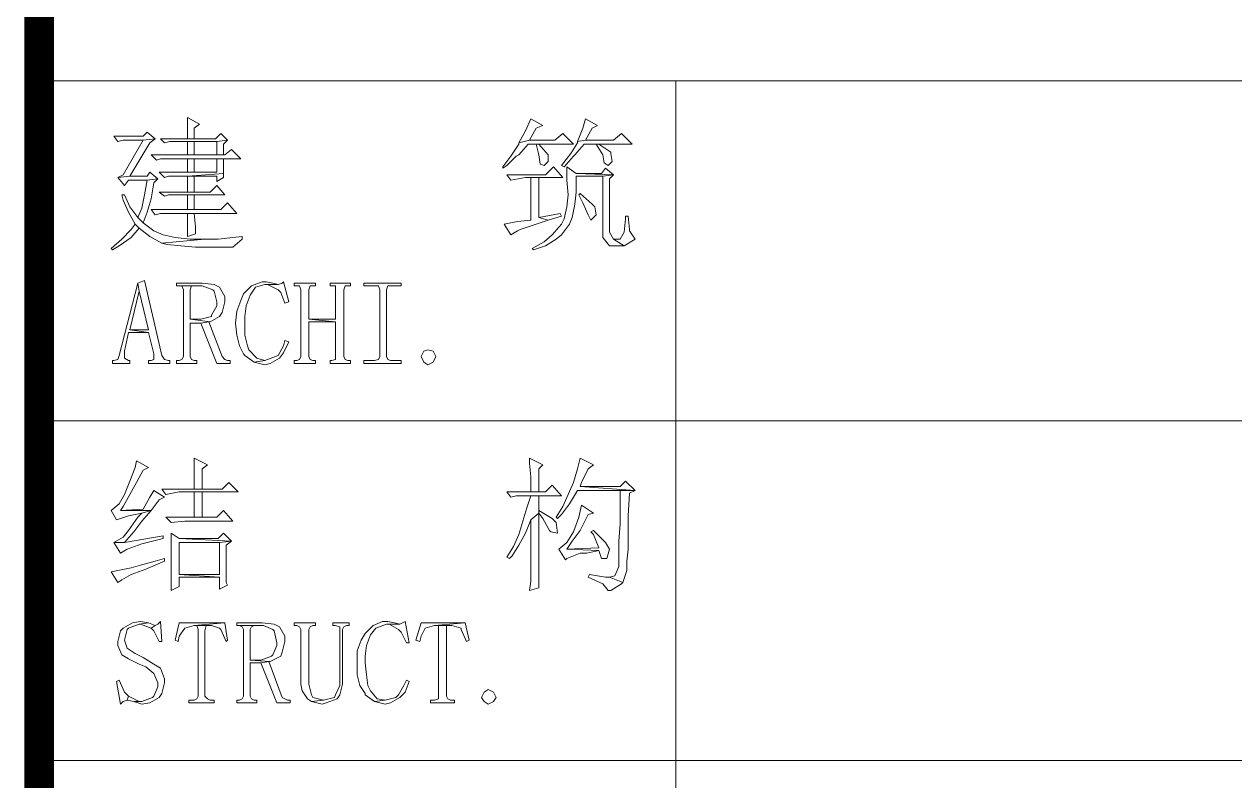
# Model space of a CAD drawing. Header units: millimetres. Extents: x 53009415 to 54059915, y 20499171 to 20796171.
# Drawn here: x 53186740 to 53200996, y 20604496 to 20613400 of the extents above; entities that cross this region are included whole.
import ezdxf

# ---------------------------------------------------------------- set-up
doc = ezdxf.new("R2010")
doc.units = ezdxf.units.MM
doc.header["$LTSCALE"] = 1000
doc.layers.add('PUB_TITLE', color=7, linetype='Continuous', lineweight=20)

# ---------------------------------------------------------------- blocks, each defined once
blk = doc.blocks.new('2015AACI_TQ_A3')
at = {"layer": 'PUB_TITLE', "const_width": 70}
blk.add_lwpolyline([(-6000, 28700), (-6000, 0)], dxfattribs=at)
at = {"layer": 'PUB_TITLE'}
blk.add_lwpolyline([(-6000, 0), (0, 0), (0, 28700), (-6000, 28700)], close=True, dxfattribs=at)
for points in [[(-6000, 22212.6), (0, 22212.6)], [(-4500, 22212.6), (-4500, 19812.6)], [(-6000, 21412.6), (0, 21412.6)], [(-6000, 20612.6), (0, 20612.6)]]:
    blk.add_lwpolyline(points, dxfattribs=at)
at = {"layer": 'PUB_TITLE', "lineweight": 0}
for points in [[(-5650.8, 22126.7), (-5650.8, 22111), (-5650.8, 22076.4), (-5635.1, 22076.4), (-5635.1, 22101.5), (-5622.5, 22111)], [(-4842, 22123.6), (-4854.6, 22095.2), (-4870.3, 22066.9), (-4845.1, 22073.2), (-4829.4, 22101.5), (-4813.7, 22107.8)], [(-4713, 22123.6), (-4719.3, 22101.5), (-4731.9, 22070.1), (-4713, 22073.2), (-4713, 22073.2), (-4697.2, 22101.5), (-4684.6, 22107.8)], [(-5745.2, 22092.1), (-5754.6, 22082.7), (-5823.9, 22082.7), (-5814.4, 22070.1), (-5801.8, 22073.2), (-5754.6, 22073.2), (-5726.3, 22076.4)], [(-5726.3, 22076.4), (-5754.6, 22073.2), (-5801.8, 21991.4), (-5814.4, 21985.1), (-5786.1, 21988.2), (-5738.9, 22066.9)], [(-5572.1, 22088.9), (-5584.7, 22076.4), (-5635.1, 22076.4), (-5650.8, 22076.4), (-5713.7, 22076.4), (-5704.3, 22066.9), (-5691.7, 22070.1), (-5650.8, 22070.1), (-5635.1, 22070.1), (-5581.6, 22070.1), (-5556.4, 22073.2)], [(-5635.1, 22070.1), (-5650.8, 22070.1), (-5650.8, 22038.6), (-5635.1, 22038.6)], [(-5556.4, 22073.2), (-5581.6, 22070.1), (-5581.6, 22038.6), (-5565.8, 22038.6), (-5565.8, 22063.8)], [(-4766.5, 22088.9), (-4785.4, 22073.2), (-4845.1, 22073.2), (-4870.3, 22066.9), (-4870.3, 22063.8), (-4889.2, 22035.4), (-4908.1, 22010.3), (-4908.1, 22007.1), (-4898.6, 22013.4), (-4876.6, 22035.4), (-4870.3, 22038.6), (-4848.3, 22063.8), (-4829.4, 22063.8), (-4823.1, 22063.8), (-4741.3, 22063.8)], [(-4628, 22088.9), (-4646.9, 22073.2), (-4713, 22073.2), (-4731.9, 22070.1), (-4731.9, 22066.9), (-4747.6, 22041.7), (-4769.6, 22013.4), (-4763.3, 22010.3), (-4763.3, 22010.3), (-4741.3, 22035.4), (-4738.1, 22038.6), (-4716.1, 22063.8), (-4687.8, 22063.8), (-4681.5, 22063.8), (-4602.8, 22063.8)], [(-5546.9, 22051.2), (-5562.7, 22038.6), (-5565.8, 22038.6), (-5581.6, 22038.6), (-5635.1, 22038.6), (-5650.8, 22038.6), (-5735.8, 22038.6), (-5723.2, 22026), (-5713.7, 22029.2), (-5650.8, 22029.2), (-5635.1, 22029.2), (-5581.6, 22029.2), (-5565.8, 22029.2), (-5524.9, 22029.2)], [(-4823.1, 22063.8), (-4829.4, 22063.8), (-4823.1, 22038.6), (-4820, 22016.6), (-4810.5, 22013.4), (-4801.1, 22022.9), (-4801.1, 22038.6), (-4801.1, 22038.6)], [(-4681.5, 22063.8), (-4687.8, 22063.8), (-4672.1, 22038.6), (-4668.9, 22019.7), (-4659.5, 22013.4), (-4650, 22022.9), (-4653.2, 22041.7), (-4653.2, 22044.9)], [(-5565.8, 22029.2), (-5581.6, 22029.2), (-5581.6, 21997.7), (-5635.1, 21997.7), (-5650.8, 21997.7), (-5716.9, 21997.7), (-5704.3, 21985.1), (-5694.8, 21988.2), (-5650.8, 21988.2), (-5565.8, 21994.5)], [(-5635.1, 22029.2), (-5650.8, 22029.2), (-5650.8, 21997.7), (-5635.1, 21997.7)], [(-4788.5, 22010.3), (-4807.4, 21991.4), (-4898.6, 21991.4), (-4889.2, 21978.8), (-4889.2, 21978.8), (-4854.6, 21985.1), (-4842, 21985.1), (-4823.1, 21985.1), (-4766.5, 21985.1)], [(-4757, 22010.3), (-4757, 21978.8), (-4753.9, 21944.2), (-4757, 21915.9), (-4763.3, 21887.5), (-4769.6, 21875), (-4791.6, 21849.8), (-4810.5, 21834), (-4838.9, 21818.3), (-4835.7, 21815.2), (-4807.4, 21824.6), (-4782.2, 21840.3), (-4769.6, 21849.8), (-4750.7, 21875), (-4744.4, 21890.7), (-4738.1, 21922.2), (-4738.1, 21922.2), (-4735, 21950.5), (-4735, 21988.2), (-4672.1, 21988.2), (-4646.9, 21991.4), (-4735, 21994.5)], [(-5738.9, 21997.7), (-5745.2, 21988.2), (-5786.1, 21988.2), (-5814.4, 21985.1), (-5798.7, 21966.2), (-5789.3, 21978.8), (-5745.2, 21978.8), (-5720, 21982)], [(-5720, 21982), (-5745.2, 21978.8), (-5751.5, 21944.2), (-5757.8, 21912.7), (-5767.2, 21890.7), (-5754.6, 21878.1), (-5745.2, 21903.3), (-5735.8, 21934.7), (-5729.5, 21972.5)], [(-5565.8, 21994.5), (-5650.8, 21988.2), (-5581.6, 21988.2), (-5581.6, 21975.7), (-5565.8, 21985.1)], [(-5650.8, 21988.2), (-5650.8, 21950.5), (-5635.1, 21950.5), (-5635.1, 21988.2), (-5581.6, 21988.2)], [(-4823.1, 21985.1), (-4842, 21985.1), (-4842, 21884.4), (-4842, 21884.4), (-4873.5, 21881.2), (-4873.5, 21881.2), (-4904.9, 21875), (-4889.2, 21849.8), (-4873.5, 21859.2), (-4867.2, 21862.4), (-4829.4, 21875), (-4801.1, 21884.4), (-4823.1, 21890.7)], [(-4665.8, 22007.1), (-4675.2, 21994.5), (-4735, 21994.5), (-4646.9, 21991.4)], [(-4646.9, 21991.4), (-4672.1, 21988.2), (-4672.1, 21849.8), (-4672.1, 21843.5), (-4656.3, 21824.6), (-4621.7, 21824.6), (-4621.7, 21824.6), (-4646.9, 21840.3), (-4656.3, 21856.1), (-4656.3, 21982)], [(-5581.6, 21966.2), (-5597.3, 21950.5), (-5635.1, 21950.5), (-5650.8, 21950.5), (-5716.9, 21950.5), (-5704.3, 21941), (-5694.8, 21944.2), (-5650.8, 21944.2), (-5635.1, 21944.2), (-5562.7, 21944.2)], [(-5798.7, 21944.2), (-5805, 21944.2), (-5801.8, 21931.6), (-5789.3, 21903.3), (-5773.5, 21875), (-5764.1, 21865.5), (-5738.9, 21846.6), (-5710.6, 21830.9), (-5609.9, 21840.3), (-5635.1, 21840.3), (-5644.5, 21840.3), (-5679.1, 21843.5), (-5707.4, 21849.8), (-5729.5, 21859.2), (-5754.6, 21878.1), (-5754.6, 21878.1), (-5767.2, 21890.7), (-5767.2, 21890.7), (-5786.1, 21915.9)], [(-5556.4, 21925.3), (-5572.1, 21909.6), (-5635.1, 21909.6), (-5650.8, 21909.6), (-5735.8, 21909.6), (-5726.3, 21897), (-5713.7, 21900.1), (-5650.8, 21900.1), (-5635.1, 21900.1), (-5534.3, 21900.1)], [(-5635.1, 21944.2), (-5650.8, 21944.2), (-5650.8, 21909.6), (-5635.1, 21909.6)], [(-4725.6, 21947.3), (-4728.7, 21944.2), (-4719.3, 21925.3), (-4706.7, 21897), (-4700.4, 21884.4), (-4687.8, 21897), (-4690.9, 21915.9), (-4697.2, 21922.2)], [(-5635.1, 21900.1), (-5650.8, 21900.1), (-5650.8, 21878.1), (-5650.8, 21846.6), (-5631.9, 21852.9), (-5631.9, 21868.7)], [(-4772.8, 21900.1), (-4823.1, 21890.7), (-4801.1, 21884.4), (-4769.6, 21893.8)], [(-5773.5, 21875), (-5783, 21862.4), (-5805, 21840.3), (-5830.2, 21818.3), (-5827, 21815.2), (-5811.3, 21824.6), (-5783, 21843.5), (-5764.1, 21865.5)], [(-4612.3, 21893.8), (-4618.6, 21893.8), (-4618.6, 21887.5), (-4621.7, 21856.1), (-4631.1, 21840.3), (-4646.9, 21840.3), (-4621.7, 21824.6), (-4596.5, 21840.3), (-4609.1, 21859.2), (-4609.1, 21862.4)], [(-5521.8, 21846.6), (-5543.8, 21843.5), (-5578.4, 21840.3), (-5609.9, 21840.3), (-5710.6, 21830.9), (-5698, 21827.7), (-5666.5, 21824.6), (-5631.9, 21821.5), (-5606.7, 21821.5), (-5575.3, 21821.5), (-5543.8, 21821.5), (-5543.8, 21821.5), (-5521.8, 21840.3)], [(-5767.2, 21736.5), (-5811.3, 21566.5), (-5814.4, 21557.1), (-5823.9, 21554), (-5827, 21554), (-5827, 21547.7), (-5786.1, 21547.7), (-5786.1, 21554), (-5789.3, 21554), (-5798.7, 21560.2), (-5798.7, 21576), (-5789.3, 21620), (-5742.1, 21620), (-5786.1, 21626.3), (-5764.1, 21717.6), (-5764.1, 21717.6)], [(-5751.5, 21742.8), (-5767.2, 21736.5), (-5764.1, 21717.6), (-5742.1, 21626.3), (-5786.1, 21626.3), (-5742.1, 21620), (-5729.5, 21569.7), (-5729.5, 21557.1), (-5735.8, 21554), (-5742.1, 21554), (-5742.1, 21547.7), (-5691.7, 21547.7), (-5691.7, 21554), (-5694.8, 21554), (-5704.3, 21557.1), (-5710.6, 21566.5)], [(-5616.2, 21736.5), (-5676, 21736.5), (-5676, 21730.2), (-5669.7, 21730.2), (-5622.5, 21730.2), (-5616.2, 21730.2), (-5591, 21720.7), (-5587.8, 21717.6), (-5581.6, 21692.4), (-5581.6, 21683), (-5594.1, 21661), (-5594.1, 21657.8), (-5619.3, 21651.5), (-5644.5, 21651.5), (-5597.3, 21645.2), (-5575.3, 21657.8), (-5569, 21667.2), (-5562.7, 21692.4), (-5562.7, 21705), (-5575.3, 21727), (-5587.8, 21733.3)], [(-5669.7, 21730.2), (-5663.4, 21730.2), (-5660.2, 21720.7), (-5660.2, 21563.4), (-5663.4, 21557.1), (-5669.7, 21554), (-5676, 21554), (-5676, 21547.7), (-5628.8, 21547.7), (-5628.8, 21554), (-5635.1, 21554), (-5641.3, 21557.1), (-5644.5, 21563.4), (-5644.5, 21642.1), (-5619.3, 21642.1), (-5600.4, 21645.2), (-5597.3, 21645.2), (-5644.5, 21651.5), (-5644.5, 21720.7), (-5641.3, 21730.2), (-5635.1, 21730.2), (-5622.5, 21730.2)], [(-5465.1, 21739.6), (-5474.6, 21739.6), (-5499.7, 21730.2), (-5518.6, 21711.3), (-5524.9, 21695.6), (-5534.3, 21670.4), (-5537.5, 21642.1), (-5534.3, 21613.7), (-5528.1, 21588.6), (-5518.6, 21569.7), (-5515.5, 21566.5), (-5493.4, 21550.8), (-5468.3, 21554), (-5487.1, 21560.2), (-5506, 21579.1), (-5509.2, 21588.6), (-5515.5, 21613.7), (-5515.5, 21642.1), (-5515.5, 21657.8), (-5512.3, 21683), (-5502.9, 21708.2), (-5490.3, 21727), (-5468.3, 21733.3), (-5436.8, 21733.3), (-5449.4, 21736.5)], [(-5424.2, 21739.6), (-5427.3, 21736.5), (-5436.8, 21733.3), (-5468.3, 21733.3), (-5462, 21733.3), (-5436.8, 21720.7), (-5430.5, 21714.5), (-5421.1, 21689.3), (-5411.6, 21692.4)], [(-5348.7, 21736.5), (-5399, 21736.5), (-5399, 21730.2), (-5392.7, 21730.2), (-5386.4, 21730.2), (-5383.3, 21720.7), (-5383.3, 21563.4), (-5386.4, 21557.1), (-5392.7, 21554), (-5399, 21554), (-5399, 21547.7), (-5348.7, 21547.7), (-5348.7, 21554), (-5355, 21554), (-5361.3, 21557.1), (-5364.4, 21563.4), (-5364.4, 21645.2), (-5301.5, 21645.2), (-5364.4, 21651.5), (-5364.4, 21720.7), (-5361.3, 21730.2), (-5355, 21730.2), (-5348.7, 21730.2)], [(-5266.8, 21736.5), (-5314.1, 21736.5), (-5314.1, 21730.2), (-5310.9, 21730.2), (-5301.5, 21730.2), (-5301.5, 21720.7), (-5301.5, 21651.5), (-5364.4, 21651.5), (-5301.5, 21645.2), (-5301.5, 21563.4), (-5301.5, 21557.1), (-5310.9, 21554), (-5314.1, 21554), (-5314.1, 21547.7), (-5266.8, 21547.7), (-5266.8, 21554), (-5273.1, 21554), (-5279.4, 21557.1), (-5282.6, 21563.4), (-5282.6, 21720.7), (-5279.4, 21730.2), (-5270, 21730.2), (-5266.8, 21730.2)], [(-5147.3, 21736.5), (-5235.4, 21736.5), (-5235.4, 21730.2), (-5210.2, 21730.2), (-5200.8, 21730.2), (-5197.6, 21720.7), (-5197.6, 21563.4), (-5200.8, 21557.1), (-5210.2, 21554), (-5235.4, 21554), (-5235.4, 21547.7), (-5147.3, 21547.7), (-5147.3, 21554), (-5172.4, 21554), (-5178.7, 21557.1), (-5181.9, 21563.4), (-5181.9, 21720.7), (-5178.7, 21730.2), (-5172.4, 21730.2), (-5147.3, 21730.2)], [(-5600.4, 21645.2), (-5619.3, 21642.1), (-5581.6, 21547.7), (-5550.1, 21547.7), (-5550.1, 21554), (-5556.4, 21554), (-5562.7, 21557.1), (-5569, 21563.4)], [(-5421.1, 21601.2), (-5424.2, 21588.6), (-5436.8, 21566.5), (-5443.1, 21563.4), (-5468.3, 21554), (-5493.4, 21550.8), (-5468.3, 21544.5), (-5455.7, 21547.7), (-5433.6, 21560.2), (-5424.2, 21572.8), (-5411.6, 21598)], [(-5084.3, 21544.5), (-5093.8, 21550.8), (-5093.8, 21550.8), (-5100.1, 21563.4), (-5100.1, 21563.4), (-5093.8, 21576), (-5093.8, 21576), (-5084.3, 21579.1), (-5084.3, 21579.1), (-5071.7, 21576), (-5071.7, 21576), (-5065.4, 21563.4), (-5065.4, 21563.4), (-5071.7, 21550.8), (-5071.7, 21550.8), (-5084.3, 21544.5), (-5084.3, 21544.5), (-5084.3, 21544.5)], [(-5770.4, 21317.9), (-5773.5, 21302.2), (-5786.1, 21270.7), (-5798.7, 21239.3), (-5811.3, 21217.2), (-5830.2, 21201.5), (-5817.6, 21179.5), (-5789.3, 21188.9), (-5757.8, 21195.2), (-5735.8, 21201.5), (-5808.1, 21201.5), (-5801.8, 21210.9), (-5786.1, 21239.3), (-5770.4, 21267.6), (-5754.6, 21295.9), (-5742.1, 21302.2)], [(-5635.1, 21324.2), (-5635.1, 21321.1), (-5635.1, 21292.7), (-5635.1, 21251.8), (-5616.2, 21251.8), (-5616.2, 21299), (-5603.6, 21308.5)], [(-4845.1, 21324.2), (-4845.1, 21311.6), (-4842, 21280.2), (-4842, 21245.5), (-4823.1, 21245.5), (-4823.1, 21299), (-4813.7, 21308.5)], [(-4725.6, 21324.2), (-4731.9, 21299), (-4741.3, 21267.6), (-4753.9, 21239.3), (-4766.5, 21210.9), (-4782.2, 21185.8), (-4779.1, 21182.6), (-4769.6, 21192), (-4750.7, 21217.2), (-4731.9, 21248.7), (-4631.1, 21248.7), (-4596.5, 21248.7), (-4725.6, 21258.1), (-4722.4, 21267.6), (-4706.7, 21299), (-4694.1, 21308.5)], [(-4618.6, 21270.7), (-4631.1, 21258.1), (-4725.6, 21258.1), (-4596.5, 21248.7)], [(-5729.5, 21248.7), (-5738.9, 21233), (-5754.6, 21204.6), (-5808.1, 21201.5), (-5735.8, 21201.5), (-5716.9, 21226.7), (-5704.3, 21233)], [(-5553.2, 21267.6), (-5569, 21251.8), (-5616.2, 21251.8), (-5635.1, 21251.8), (-5710.6, 21251.8), (-5701.1, 21239.3), (-5701.1, 21239.3), (-5669.7, 21245.5), (-5635.1, 21245.5), (-5616.2, 21245.5), (-5531.2, 21245.5)], [(-5616.2, 21245.5), (-5635.1, 21245.5), (-5635.1, 21185.8), (-5616.2, 21185.8)], [(-4791.6, 21261.3), (-4807.4, 21245.5), (-4823.1, 21245.5), (-4842, 21245.5), (-4898.6, 21245.5), (-4889.2, 21233), (-4876.6, 21236.1), (-4842, 21236.1), (-4823.1, 21236.1), (-4769.6, 21236.1)], [(-4596.5, 21248.7), (-4631.1, 21248.7), (-4631.1, 21220.4), (-4631.1, 21170), (-4634.3, 21129.1), (-4634.3, 21100.8), (-4634.3, 21081.9), (-4634.3, 21069.3), (-4643.7, 21047.3), (-4656.3, 21044.1), (-4624.9, 21031.5), (-4615.4, 21059.9), (-4615.4, 21066.2), (-4615.4, 21081.9), (-4612.3, 21110.2), (-4612.3, 21144.8), (-4612.3, 21188.9), (-4609.1, 21242.4)], [(-4823.1, 21236.1), (-4842, 21236.1), (-4851.4, 21207.8), (-4860.9, 21176.3), (-4870.3, 21144.8), (-4882.9, 21116.5), (-4898.6, 21091.3), (-4892.4, 21088.2), (-4886.1, 21094.5), (-4870.3, 21119.7), (-4854.6, 21148), (-4842, 21179.5), (-4823.1, 21195.2), (-4823.1, 21201.5)], [(-4722.4, 21214.1), (-4728.7, 21185.8), (-4741.3, 21151.1), (-4757, 21126), (-4775.9, 21110.2), (-4760.2, 21085), (-4757, 21088.2), (-4725.6, 21100.8), (-4709.8, 21100.8), (-4681.5, 21107.1), (-4757, 21110.2), (-4744.4, 21129.1), (-4725.6, 21154.3), (-4706.7, 21192), (-4694.1, 21195.2)], [(-5735.8, 21201.5), (-5757.8, 21195.2), (-5767.2, 21185.8), (-5789.3, 21154.3), (-5801.8, 21138.5), (-5823.9, 21126), (-5798.7, 21126), (-5776.7, 21151.1), (-5757.8, 21176.3)], [(-5565.8, 21201.5), (-5581.6, 21185.8), (-5616.2, 21185.8), (-5635.1, 21185.8), (-5701.1, 21185.8), (-5688.6, 21173.2), (-5688.6, 21173.2), (-5657.1, 21176.3), (-5543.8, 21176.3)], [(-4823.1, 21195.2), (-4842, 21179.5), (-4842, 21170), (-4842, 21132.3), (-4842, 21097.6), (-4842, 21066.2), (-4842, 21034.7), (-4845.1, 21012.7), (-4823.1, 21019), (-4823.1, 21025.3), (-4823.1, 21041), (-4823.1, 21069.3), (-4823.1, 21100.8), (-4823.1, 21144.8)], [(-4823.1, 21201.5), (-4823.1, 21195.2), (-4813.7, 21182.6), (-4797.9, 21154.3), (-4794.8, 21151.1), (-4779.1, 21148), (-4782.2, 21173.2), (-4791.6, 21182.6)], [(-5707.4, 21141.7), (-5798.7, 21126), (-5823.9, 21126), (-5808.1, 21100.8), (-5792.4, 21110.2), (-5757.8, 21122.8), (-5732.6, 21129.1), (-5707.4, 21135.4)], [(-5688.6, 21148), (-5688.6, 21144.8), (-5688.6, 21116.5), (-5688.6, 21081.9), (-5688.6, 21075.6), (-5688.6, 21044.1), (-5688.6, 21012.7), (-5669.7, 21022.1), (-5669.7, 21044.1), (-5575.3, 21044.1), (-5669.7, 21050.4), (-5669.7, 21126), (-5575.3, 21126), (-5546.9, 21129.1), (-5669.7, 21135.4)], [(-5565.8, 21148), (-5578.4, 21135.4), (-5669.7, 21135.4), (-5546.9, 21129.1)], [(-5546.9, 21129.1), (-5575.3, 21126), (-5575.3, 21050.4), (-5669.7, 21050.4), (-5575.3, 21044.1), (-5575.3, 21015.8), (-5556.4, 21025.3), (-5559.5, 21031.5), (-5559.5, 21066.2), (-5559.5, 21119.7)], [(-4694.1, 21154.3), (-4700.4, 21151.1), (-4694.1, 21144.8), (-4681.5, 21113.4), (-4757, 21110.2), (-4681.5, 21107.1), (-4675.2, 21088.2), (-4662.6, 21088.2), (-4656.3, 21110.2), (-4665.8, 21126)], [(-5704.3, 21088.2), (-5726.3, 21081.9), (-5760.9, 21072.5), (-5783, 21066.2), (-5798.7, 21063), (-5830.2, 21056.7), (-5814.4, 21031.5), (-5805, 21037.8), (-5783, 21050.4), (-5748.3, 21063), (-5704.3, 21081.9)], [(-4703.5, 21050.4), (-4706.7, 21044.1), (-4672.1, 21028.4), (-4659.5, 21012.7), (-4653.2, 21012.7), (-4628, 21028.4), (-4624.9, 21031.5), (-4656.3, 21044.1), (-4665.8, 21044.1)], [(-5760.9, 20940.3), (-5779.8, 20937.1), (-5801.8, 20924.5), (-5808.1, 20918.3), (-5814.4, 20893.1), (-5814.4, 20883.6), (-5805, 20861.6), (-5789.3, 20852.2), (-5764.1, 20839.6), (-5748.3, 20833.3), (-5729.5, 20817.5), (-5720, 20795.5), (-5720, 20786.1), (-5729.5, 20764), (-5732.6, 20760.9), (-5757.8, 20751.5), (-5776.7, 20751.5), (-5757.8, 20745.2), (-5738.9, 20748.3), (-5716.9, 20760.9), (-5710.6, 20770.3), (-5704.3, 20795.5), (-5704.3, 20805), (-5713.7, 20830.1), (-5729.5, 20839.6), (-5754.6, 20855.3), (-5773.5, 20864.8), (-5792.4, 20877.3), (-5798.7, 20896.2), (-5798.7, 20896.2), (-5792.4, 20921.4), (-5789.3, 20924.5), (-5764.1, 20934), (-5742.1, 20937.1)], [(-5742.1, 20937.1), (-5764.1, 20934), (-5760.9, 20934), (-5735.8, 20924.5), (-5726.3, 20930.8)], [(-5713.7, 20940.3), (-5720, 20934), (-5726.3, 20930.8), (-5735.8, 20924.5), (-5729.5, 20918.3), (-5716.9, 20893.1), (-5710.6, 20893.1)], [(-5562.7, 20937.1), (-5669.7, 20937.1), (-5679.1, 20896.2), (-5672.8, 20893.1), (-5669.7, 20905.7), (-5657.1, 20924.5), (-5635.1, 20930.8)], [(-5635.1, 20930.8), (-5628.8, 20930.8), (-5625.6, 20921.4), (-5625.6, 20764), (-5628.8, 20757.8), (-5635.1, 20754.6), (-5647.6, 20754.6), (-5647.6, 20748.3), (-5587.8, 20748.3), (-5587.8, 20754.6), (-5597.3, 20754.6), (-5603.6, 20757.8), (-5609.9, 20764), (-5609.9, 20918.3), (-5606.7, 20930.8), (-5594.1, 20930.8)], [(-5562.7, 20937.1), (-5635.1, 20930.8), (-5594.1, 20930.8), (-5575.3, 20924.5), (-5572.1, 20921.4), (-5559.5, 20893.1), (-5556.4, 20896.2)], [(-5474.6, 20937.1), (-5534.3, 20937.1), (-5534.3, 20930.8), (-5528.1, 20930.8), (-5480.8, 20930.8), (-5471.4, 20930.8), (-5449.4, 20921.4), (-5446.2, 20918.3), (-5439.9, 20889.9), (-5439.9, 20883.6), (-5449.4, 20861.6), (-5452.5, 20858.5), (-5477.7, 20849), (-5502.9, 20849), (-5455.7, 20845.9), (-5430.5, 20858.5), (-5427.3, 20867.9), (-5421.1, 20893.1), (-5421.1, 20905.7), (-5433.6, 20927.7), (-5446.2, 20934)], [(-5528.1, 20930.8), (-5521.8, 20927.7), (-5518.6, 20921.4), (-5518.6, 20764), (-5521.8, 20757.8), (-5528.1, 20754.6), (-5534.3, 20754.6), (-5534.3, 20748.3), (-5487.1, 20748.3), (-5487.1, 20754.6), (-5493.4, 20754.6), (-5499.7, 20757.8), (-5502.9, 20764), (-5502.9, 20842.7), (-5477.7, 20842.7), (-5458.8, 20845.9), (-5455.7, 20845.9), (-5502.9, 20849), (-5502.9, 20921.4), (-5499.7, 20927.7), (-5493.4, 20930.8), (-5480.8, 20930.8)], [(-5348.7, 20937.1), (-5399, 20937.1), (-5399, 20930.8), (-5392.7, 20930.8), (-5386.4, 20927.7), (-5383.3, 20921.4), (-5383.3, 20792.4), (-5380.1, 20776.6), (-5367.6, 20757.8), (-5358.1, 20751.5), (-5329.8, 20754.6), (-5355, 20760.9), (-5358.1, 20767.2), (-5364.4, 20792.4), (-5364.4, 20921.4), (-5361.3, 20927.7), (-5355, 20930.8), (-5348.7, 20930.8)], [(-5270, 20937.1), (-5307.8, 20937.1), (-5307.8, 20930.8), (-5301.5, 20930.8), (-5292, 20927.7), (-5292, 20921.4), (-5292, 20792.4), (-5292, 20789.2), (-5301.5, 20767.2), (-5304.6, 20760.9), (-5329.8, 20754.6), (-5358.1, 20751.5), (-5332.9, 20745.2), (-5323.5, 20748.3), (-5298.3, 20757.8), (-5292, 20767.2), (-5285.7, 20792.4), (-5285.7, 20921.4), (-5282.6, 20927.7), (-5276.3, 20930.8), (-5270, 20930.8)], [(-5178.7, 20940.3), (-5191.3, 20940.3), (-5213.3, 20930.8), (-5232.2, 20912), (-5241.7, 20896.2), (-5251.1, 20871), (-5251.1, 20842.7), (-5251.1, 20814.4), (-5244.8, 20789.2), (-5232.2, 20770.3), (-5232.2, 20767.2), (-5210.2, 20751.5), (-5185, 20754.6), (-5203.9, 20757.8), (-5219.6, 20776.6), (-5225.9, 20789.2), (-5229.1, 20814.4), (-5232.2, 20842.7), (-5232.2, 20858.5), (-5229.1, 20883.6), (-5219.6, 20908.8), (-5207.1, 20924.5), (-5181.9, 20934), (-5150.4, 20934), (-5163, 20937.1)], [(-5137.8, 20940.3), (-5144.1, 20937.1), (-5150.4, 20934), (-5181.9, 20934), (-5175.6, 20934), (-5153.6, 20921.4), (-5147.3, 20915.1), (-5134.7, 20889.9), (-5128.4, 20889.9)], [(-4996.2, 20937.1), (-5100.1, 20937.1), (-5112.6, 20896.2), (-5103.2, 20893.1), (-5100.1, 20905.7), (-5090.6, 20924.5), (-5068.6, 20930.8)], [(-5068.6, 20930.8), (-5059.1, 20930.8), (-5059.1, 20921.4), (-5059.1, 20764), (-5059.1, 20757.8), (-5068.6, 20754.6), (-5078, 20754.6), (-5078, 20748.3), (-5021.4, 20748.3), (-5021.4, 20754.6), (-5030.8, 20754.6), (-5037.1, 20757.8), (-5040.3, 20764), (-5040.3, 20918.3), (-5040.3, 20930.8), (-5027.7, 20930.8)], [(-4996.2, 20937.1), (-5068.6, 20930.8), (-5027.7, 20930.8), (-5005.6, 20924.5), (-5005.6, 20921.4), (-4993.1, 20893.1), (-4986.8, 20896.2)], [(-5458.8, 20845.9), (-5477.7, 20842.7), (-5439.9, 20748.3), (-5408.5, 20748.3), (-5408.5, 20754.6), (-5414.8, 20754.6), (-5421.1, 20757.8), (-5427.3, 20760.9)], [(-5811.3, 20801.8), (-5817.6, 20798.7), (-5808.1, 20745.2), (-5801.8, 20751.5), (-5792.4, 20754.6), (-5789.3, 20764), (-5798.7, 20773.5)], [(-5134.7, 20801.8), (-5141, 20789.2), (-5153.6, 20767.2), (-5159.8, 20760.9), (-5185, 20754.6), (-5210.2, 20751.5), (-5185, 20745.2), (-5172.4, 20748.3), (-5150.4, 20760.9), (-5137.8, 20773.5), (-5128.4, 20798.7)], [(-5789.3, 20764), (-5792.4, 20754.6), (-5776.7, 20751.5), (-5757.8, 20751.5), (-5764.1, 20751.5)], [(-4942.7, 20745.2), (-4952.1, 20751.5), (-4952.1, 20751.5), (-4958.4, 20760.9), (-4958.4, 20760.9), (-4952.1, 20773.5), (-4952.1, 20773.5), (-4942.7, 20779.8), (-4942.7, 20779.8), (-4930.1, 20773.5), (-4930.1, 20773.5), (-4923.8, 20760.9), (-4923.8, 20760.9), (-4930.1, 20751.5), (-4930.1, 20751.5), (-4942.7, 20745.2), (-4942.7, 20745.2), (-4942.7, 20745.2)]]:
    blk.add_lwpolyline(points, close=True, dxfattribs=at)

msp = doc.modelspace()

# ---------------------------------------------------------------- block references
at = {"layer": 'PUB_TITLE', "xscale": 5, "yscale": 5, "zscale": 5}
msp.add_blockref('2015AACI_TQ_A3', (53216915.381, 20501670.783), dxfattribs=at)

doc.saveas('drawing.dxf')
